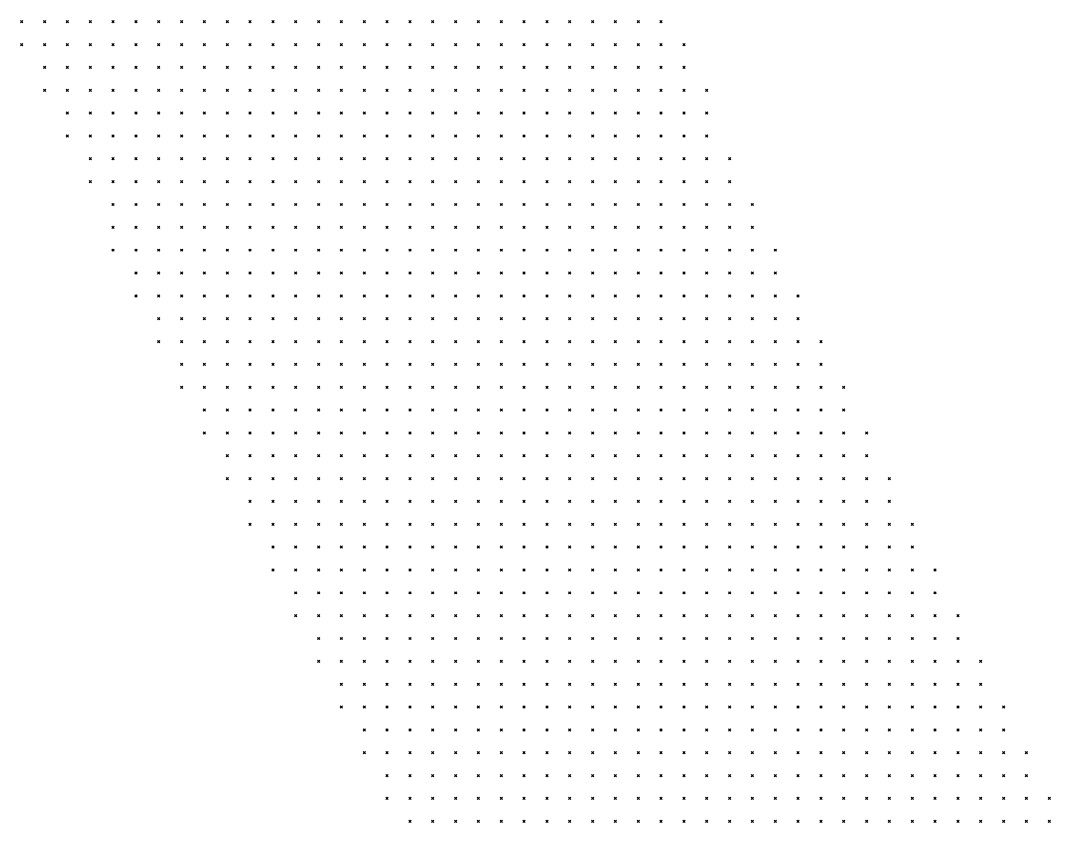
# Model space of a CAD drawing. Header units: metres. Extents: x 441556 to 446409, y 432338 to 461058.
# Drawn here: x 442391.8 to 442527, y 450609.3 to 450714.6 of the extents above; entities that cross this region are included whole.
import ezdxf

# ---------------------------------------------------------------- set-up
doc = ezdxf.new("R2010")
doc.units = ezdxf.units.M
doc.header["$MEASUREMENT"] = 0
doc.header["$PDMODE"] = 35
doc.header["$PDSIZE"] = 0.15
doc.layers.add('DTM-NOK-RevN_LIDAR_co_lidar', color=91, linetype='Continuous', lineweight=0)

msp = doc.modelspace()

# ---------------------------------------------------------------- linework, layer by layer
at = {"layer": 'DTM-NOK-RevN_LIDAR_co_lidar'}
for p in [(442391.915, 450714.429, 622.702), (442394.914, 450714.429, 619.537), (442397.913, 450714.429, 616.681), (442400.913, 450714.429, 613.603), (442403.912, 450714.429, 607.95), (442406.911, 450714.429, 605.072), (442409.911, 450714.429, 602.237), (442412.91, 450714.429, 599.654), (442415.909, 450714.429, 597.139), (442418.909, 450714.429, 594.591), (442421.908, 450714.429, 591.869), (442424.907, 450714.429, 589.478), (442427.907, 450714.429, 586.937), (442430.906, 450714.429, 584.79), (442433.905, 450714.429, 582.738), (442436.905, 450714.429, 580.401), (442439.904, 450714.429, 578.07), (442442.903, 450714.429, 575.789), (442445.903, 450714.429, 573.249), (442448.902, 450714.429, 570.805), (442451.901, 450714.429, 568.685), (442454.901, 450714.429, 566.06), (442457.9, 450714.429, 562.911), (442460.9, 450714.429, 559.566), (442463.899, 450714.429, 556.652), (442466.898, 450714.429, 554.314), (442469.898, 450714.429, 552.356), (442472.897, 450714.429, 550.239), (442475.896, 450714.429, 548.382), (442391.915, 450711.429, 622.995), (442394.914, 450711.429, 620.044), (442397.913, 450711.429, 617.266), (442400.913, 450711.429, 614.624), (442403.912, 450711.429, 609.951), (442406.911, 450711.429, 606.049), (442409.911, 450711.429, 603.22), (442412.91, 450711.429, 600.689), (442415.909, 450711.429, 597.896), (442418.909, 450711.429, 595.398), (442421.908, 450711.429, 592.743), (442424.907, 450711.429, 590.472), (442427.907, 450711.429, 588.121), (442430.906, 450711.429, 586.017), (442433.905, 450711.429, 583.973), (442436.905, 450711.429, 581.594), (442439.904, 450711.429, 579.106), (442442.903, 450711.429, 576.74), (442445.903, 450711.429, 574.351), (442448.902, 450711.429, 571.946), (442451.901, 450711.429, 569.585), (442454.901, 450711.429, 566.89), (442457.9, 450711.429, 563.704), (442460.9, 450711.429, 560.587), (442463.899, 450711.429, 557.766), (442466.898, 450711.429, 555.308), (442469.898, 450711.429, 553.353), (442472.897, 450711.429, 551.174), (442475.896, 450711.429, 549.266), (442478.896, 450711.429, 547.188), (442394.914, 450708.43, 619.612), (442397.913, 450708.43, 616.883), (442400.913, 450708.43, 614.106), (442403.912, 450708.43, 610.454), (442406.911, 450708.43, 607.078), (442409.911, 450708.43, 604.242), (442412.91, 450708.43, 601.616), (442415.909, 450708.43, 598.86), (442418.909, 450708.43, 596.092), (442421.908, 450708.43, 593.625), (442424.907, 450708.43, 591.389), (442427.907, 450708.43, 589.194), (442430.906, 450708.43, 586.994), (442433.905, 450708.43, 584.833), (442436.905, 450708.43, 582.429), (442439.904, 450708.43, 579.873), (442442.903, 450708.43, 577.448), (442445.903, 450708.43, 575.016), (442448.902, 450708.43, 572.385), (442451.901, 450708.43, 569.865), (442454.901, 450708.43, 567.405), (442457.9, 450708.43, 564.264), (442460.9, 450708.43, 561.535), (442463.899, 450708.43, 558.896), (442466.898, 450708.43, 556.701), (442469.898, 450708.43, 554.777), (442472.897, 450708.43, 552.227), (442475.896, 450708.43, 550.251), (442478.896, 450708.43, 548.462), (442394.914, 450705.431, 619.028), (442397.913, 450705.431, 616.254), (442400.913, 450705.431, 613.394), (442403.912, 450705.431, 610.3), (442406.911, 450705.431, 607.675), (442409.911, 450705.431, 605), (442412.91, 450705.431, 602.274), (442415.909, 450705.431, 599.599), (442418.909, 450705.431, 596.909), (442421.908, 450705.431, 594.407), (442424.907, 450705.431, 592.068), (442427.907, 450705.431, 589.957), (442430.906, 450705.431, 587.731), (442433.905, 450705.431, 585.473), (442436.905, 450705.431, 582.941), (442439.904, 450705.431, 580.369), (442442.903, 450705.431, 577.923), (442445.903, 450705.431, 575.233), (442448.902, 450705.431, 572.361), (442451.901, 450705.431, 569.88), (442454.901, 450705.431, 567.585), (442457.9, 450705.431, 564.688), (442460.9, 450705.431, 562.214), (442463.899, 450705.431, 560.112), (442466.898, 450705.431, 558.619), (442469.898, 450705.431, 556.794), (442472.897, 450705.431, 553.732), (442475.896, 450705.431, 551.712), (442478.896, 450705.431, 549.64), (442481.895, 450705.431, 547.538), (442397.913, 450702.431, 615.539), (442400.913, 450702.431, 612.896), (442403.912, 450702.431, 610.324), (442406.911, 450702.431, 607.791), (442409.911, 450702.431, 605.21), (442412.91, 450702.431, 602.607), (442415.909, 450702.431, 600.022), (442418.909, 450702.431, 597.493), (442421.908, 450702.431, 595.093), (442424.907, 450702.431, 592.566), (442427.907, 450702.431, 590.322), (442430.906, 450702.431, 588.04), (442433.905, 450702.431, 585.939), (442436.905, 450702.431, 583.436), (442439.904, 450702.431, 580.842), (442442.903, 450702.431, 578.249), (442445.903, 450702.431, 575.42), (442448.902, 450702.431, 572.734), (442451.901, 450702.431, 570.242), (442454.901, 450702.431, 567.873), (442457.9, 450702.431, 565.617), (442460.9, 450702.431, 563.563), (442463.899, 450702.431, 562.078), (442466.898, 450702.431, 560.709), (442469.898, 450702.431, 559.15), (442472.897, 450702.431, 556.027), (442475.896, 450702.431, 553.113), (442478.896, 450702.431, 550.781), (442481.895, 450702.431, 548.899), (442397.913, 450699.432, 614.894), (442400.913, 450699.432, 612.506), (442403.912, 450699.432, 610.128), (442406.911, 450699.432, 607.651), (442409.911, 450699.432, 605.282), (442412.91, 450699.432, 602.711), (442415.909, 450699.432, 600.367), (442418.909, 450699.432, 597.812), (442421.908, 450699.432, 595.487), (442424.907, 450699.432, 592.937), (442427.907, 450699.432, 590.517), (442430.906, 450699.432, 588.164), (442433.905, 450699.432, 586.328), (442436.905, 450699.432, 584.088), (442439.904, 450699.432, 581.614), (442442.903, 450699.432, 578.967), (442445.903, 450699.432, 576.14), (442448.902, 450699.432, 573.674), (442451.901, 450699.432, 571.235), (442454.901, 450699.432, 568.928), (442457.9, 450699.432, 567.168), (442460.9, 450699.432, 565.733), (442463.899, 450699.432, 564.547), (442466.898, 450699.432, 563.034), (442469.898, 450699.432, 561.4), (442472.897, 450699.432, 558.8), (442475.896, 450699.432, 554.89), (442478.896, 450699.432, 552.212), (442481.895, 450699.432, 550.242), (442400.913, 450696.433, 612.037), (442403.912, 450696.433, 609.629), (442406.911, 450696.433, 607.283), (442409.911, 450696.433, 605.197), (442412.91, 450696.433, 602.665), (442415.909, 450696.433, 600.279), (442418.909, 450696.433, 598.028), (442421.908, 450696.433, 595.559), (442424.907, 450696.433, 593.334), (442427.907, 450696.433, 591.063), (442430.906, 450696.433, 588.792), (442433.905, 450696.433, 587.038), (442436.905, 450696.433, 584.96), (442439.904, 450696.433, 582.687), (442442.903, 450696.433, 580.147), (442445.903, 450696.433, 577.38), (442448.902, 450696.433, 574.971), (442451.901, 450696.433, 572.726), (442454.901, 450696.433, 570.767), (442457.9, 450696.433, 568.998), (442460.9, 450696.433, 567.895), (442463.899, 450696.433, 566.88), (442466.898, 450696.433, 565.399), (442469.898, 450696.433, 563.482), (442472.897, 450696.433, 561.385), (442475.896, 450696.433, 558.274), (442478.896, 450696.433, 554.498), (442481.895, 450696.433, 551.368), (442484.894, 450696.433, 549.277), (442400.913, 450693.433, 611.424), (442403.912, 450693.433, 609.014), (442406.911, 450693.433, 606.813), (442409.911, 450693.433, 604.692), (442412.91, 450693.433, 602.319), (442415.909, 450693.433, 600.019), (442418.909, 450693.433, 598.077), (442421.908, 450693.433, 596.057), (442424.907, 450693.433, 594.096), (442427.907, 450693.433, 592.195), (442430.906, 450693.433, 589.915), (442433.905, 450693.433, 588.181), (442436.905, 450693.433, 586.364), (442439.904, 450693.433, 584.186), (442442.903, 450693.433, 581.595), (442445.903, 450693.433, 578.887), (442448.902, 450693.433, 576.564), (442451.901, 450693.433, 574.438), (442454.901, 450693.433, 572.698), (442457.9, 450693.433, 571.01), (442460.9, 450693.433, 569.933), (442463.899, 450693.433, 569.042), (442466.898, 450693.433, 567.344), (442469.898, 450693.433, 565.355), (442472.897, 450693.433, 563.385), (442475.896, 450693.433, 561.802), (442478.896, 450693.433, 557.73), (442481.895, 450693.433, 554.13), (442484.894, 450693.433, 550.986), (442403.912, 450690.434, 608.723), (442406.911, 450690.434, 606.698), (442409.911, 450690.434, 604.478), (442412.91, 450690.434, 602.326), (442415.909, 450690.434, 600.054), (442418.909, 450690.434, 598.238), (442421.908, 450690.434, 596.613), (442424.907, 450690.434, 594.867), (442427.907, 450690.434, 593.165), (442430.906, 450690.434, 591.09), (442433.905, 450690.434, 589.662), (442436.905, 450690.434, 588.166), (442439.904, 450690.434, 585.99), (442442.903, 450690.434, 583.314), (442445.903, 450690.434, 580.691), (442448.902, 450690.434, 578.434), (442451.901, 450690.434, 576.339), (442454.901, 450690.434, 574.63), (442457.9, 450690.434, 572.909), (442460.9, 450690.434, 571.523), (442463.899, 450690.434, 570.392), (442466.898, 450690.434, 568.736), (442469.898, 450690.434, 566.691), (442472.897, 450690.434, 564.85), (442475.896, 450690.434, 563.154), (442478.896, 450690.434, 560.111), (442481.895, 450690.434, 558.31), (442484.894, 450690.434, 554.554), (442487.894, 450690.434, 550.85), (442403.912, 450687.435, 608.845), (442406.911, 450687.435, 607.003), (442409.911, 450687.435, 604.873), (442412.91, 450687.435, 602.934), (442415.909, 450687.435, 600.556), (442418.909, 450687.435, 598.463), (442421.908, 450687.435, 596.763), (442424.907, 450687.435, 595.062), (442427.907, 450687.435, 593.57), (442430.906, 450687.435, 591.998), (442433.905, 450687.435, 590.734), (442436.905, 450687.435, 589.539), (442439.904, 450687.435, 587.932), (442442.903, 450687.435, 585.51), (442445.903, 450687.435, 582.865), (442448.902, 450687.435, 580.678), (442451.901, 450687.435, 578.615), (442454.901, 450687.435, 576.766), (442457.9, 450687.435, 574.813), (442460.9, 450687.435, 572.857), (442463.899, 450687.435, 570.976), (442466.898, 450687.435, 569.475), (442469.898, 450687.435, 567.453), (442472.897, 450687.435, 565.346), (442475.896, 450687.435, 563.192), (442478.896, 450687.435, 561.314), (442481.895, 450687.435, 559.124), (442484.894, 450687.435, 556.409), (442487.894, 450687.435, 553.551), (442403.912, 450684.435, 608.996), (442406.911, 450684.435, 607.205), (442409.911, 450684.435, 605.189), (442412.91, 450684.435, 603.265), (442415.909, 450684.435, 601.145), (442418.909, 450684.435, 599.03), (442421.908, 450684.435, 597.165), (442424.907, 450684.435, 595.312), (442427.907, 450684.435, 593.874), (442430.906, 450684.435, 592.594), (442433.905, 450684.435, 591.485), (442436.905, 450684.435, 590.453), (442439.904, 450684.435, 589.042), (442442.903, 450684.435, 586.916), (442445.903, 450684.435, 584.707), (442448.902, 450684.435, 582.892), (442451.901, 450684.435, 580.935), (442454.901, 450684.435, 578.663), (442457.9, 450684.435, 576.142), (442460.9, 450684.435, 573.975), (442463.899, 450684.435, 571.584), (442466.898, 450684.435, 569.91), (442469.898, 450684.435, 567.655), (442472.897, 450684.435, 565.454), (442475.896, 450684.435, 563.181), (442478.896, 450684.435, 561.153), (442481.895, 450684.435, 558.961), (442484.894, 450684.435, 556.231), (442487.894, 450684.435, 553.282), (442490.893, 450684.435, 550.51), (442406.911, 450681.436, 607.474), (442409.911, 450681.436, 605.68), (442412.91, 450681.436, 603.683), (442415.909, 450681.436, 601.687), (442418.909, 450681.436, 599.755), (442421.908, 450681.436, 598.074), (442424.907, 450681.436, 595.94), (442427.907, 450681.436, 594.38), (442430.906, 450681.436, 593.058), (442433.905, 450681.436, 591.945), (442436.905, 450681.436, 590.94), (442439.904, 450681.436, 589.708), (442442.903, 450681.436, 588.046), (442445.903, 450681.436, 586.036), (442448.902, 450681.436, 583.985), (442451.901, 450681.436, 581.89), (442454.901, 450681.436, 579.363), (442457.9, 450681.436, 576.625), (442460.9, 450681.436, 574.28), (442463.899, 450681.436, 571.998), (442466.898, 450681.436, 569.768), (442469.898, 450681.436, 567.45), (442472.897, 450681.436, 565.314), (442475.896, 450681.436, 563.138), (442478.896, 450681.436, 560.794), (442481.895, 450681.436, 558.309), (442484.894, 450681.436, 556.209), (442487.894, 450681.436, 553.327), (442490.893, 450681.436, 550.455), (442406.911, 450678.437, 607.698), (442409.911, 450678.437, 605.763), (442412.91, 450678.437, 604.136), (442415.909, 450678.437, 602.359), (442418.909, 450678.437, 600.529), (442421.908, 450678.437, 598.633), (442424.907, 450678.437, 596.841), (442427.907, 450678.437, 595.356), (442430.906, 450678.437, 593.86), (442433.905, 450678.437, 592.581), (442436.905, 450678.437, 591.569), (442439.904, 450678.437, 590.453), (442442.903, 450678.437, 588.974), (442445.903, 450678.437, 587.051), (442448.902, 450678.437, 584.75), (442451.901, 450678.437, 582.146), (442454.901, 450678.437, 579.281), (442457.9, 450678.437, 576.687), (442460.9, 450678.437, 574.415), (442463.899, 450678.437, 571.983), (442466.898, 450678.437, 569.973), (442469.898, 450678.437, 567.682), (442472.897, 450678.437, 565.068), (442475.896, 450678.437, 562.832), (442478.896, 450678.437, 560.405), (442481.895, 450678.437, 557.835), (442484.894, 450678.437, 555.847), (442487.894, 450678.437, 553.005), (442490.893, 450678.437, 550.215), (442493.892, 450678.437, 547.753), (442409.911, 450675.437, 606.356), (442412.91, 450675.437, 604.546), (442415.909, 450675.437, 602.802), (442418.909, 450675.437, 601.067), (442421.908, 450675.437, 599.486), (442424.907, 450675.437, 597.786), (442427.907, 450675.437, 596.247), (442430.906, 450675.437, 594.9), (442433.905, 450675.437, 593.52), (442436.905, 450675.437, 592.221), (442439.904, 450675.437, 591.128), (442442.903, 450675.437, 589.69), (442445.903, 450675.437, 587.495), (442448.902, 450675.437, 584.776), (442451.901, 450675.437, 581.942), (442454.901, 450675.437, 579.365), (442457.9, 450675.437, 576.868), (442460.9, 450675.437, 574.368), (442463.899, 450675.437, 571.959), (442466.898, 450675.437, 569.809), (442469.898, 450675.437, 567.597), (442472.897, 450675.437, 564.651), (442475.896, 450675.437, 562.331), (442478.896, 450675.437, 560.466), (442481.895, 450675.437, 557.524), (442484.894, 450675.437, 554.847), (442487.894, 450675.437, 552.229), (442490.893, 450675.437, 549.925), (442493.892, 450675.437, 547.247), (442409.911, 450672.438, 606.601), (442412.91, 450672.438, 605.353), (442415.909, 450672.438, 603.391), (442418.909, 450672.438, 601.794), (442421.908, 450672.438, 600.26), (442424.907, 450672.438, 598.787), (442427.907, 450672.438, 597.294), (442430.906, 450672.438, 595.941), (442433.905, 450672.438, 594.53), (442436.905, 450672.438, 592.962), (442439.904, 450672.438, 591.602), (442442.903, 450672.438, 590.019), (442445.903, 450672.438, 587.872), (442448.902, 450672.438, 585.125), (442451.901, 450672.438, 581.995), (442454.901, 450672.438, 579.618), (442457.9, 450672.438, 577.153), (442460.9, 450672.438, 574.549), (442463.899, 450672.438, 572.407), (442466.898, 450672.438, 569.556), (442469.898, 450672.438, 566.921), (442472.897, 450672.438, 564.963), (442475.896, 450672.438, 561.998), (442478.896, 450672.438, 559.389), (442481.895, 450672.438, 556.975), (442484.894, 450672.438, 554.082), (442487.894, 450672.438, 551.516), (442490.893, 450672.438, 548.905), (442493.892, 450672.438, 546.164), (442496.892, 450672.438, 543.848), (442412.91, 450669.439, 605.596), (442415.909, 450669.439, 604.271), (442418.909, 450669.439, 602.555), (442421.908, 450669.439, 600.834), (442424.907, 450669.439, 599.504), (442427.907, 450669.439, 598.115), (442430.906, 450669.439, 596.657), (442433.905, 450669.439, 595.228), (442436.905, 450669.439, 593.714), (442439.904, 450669.439, 592.233), (442442.903, 450669.439, 590.485), (442445.903, 450669.439, 588.027), (442448.902, 450669.439, 585.285), (442451.901, 450669.439, 582.654), (442454.901, 450669.439, 579.83), (442457.9, 450669.439, 577.155), (442460.9, 450669.439, 574.716), (442463.899, 450669.439, 572.199), (442466.898, 450669.439, 569.798), (442469.898, 450669.439, 567.255), (442472.897, 450669.439, 564.934), (442475.896, 450669.439, 562.257), (442478.896, 450669.439, 559.422), (442481.895, 450669.439, 556.827), (442484.894, 450669.439, 554.031), (442487.894, 450669.439, 551.213), (442490.893, 450669.439, 548.734), (442493.892, 450669.439, 546.441), (442496.892, 450669.439, 544.201), (442412.91, 450666.439, 605.909), (442415.909, 450666.439, 604.737), (442418.909, 450666.439, 603.313), (442421.908, 450666.439, 601.713), (442424.907, 450666.439, 600.22), (442427.907, 450666.439, 598.754), (442430.906, 450666.439, 597.432), (442433.905, 450666.439, 596.215), (442436.905, 450666.439, 594.784), (442439.904, 450666.439, 593.453), (442442.903, 450666.439, 591.458), (442445.903, 450666.439, 588.443), (442448.902, 450666.439, 585.502), (442451.901, 450666.439, 582.883), (442454.901, 450666.439, 580.272), (442457.9, 450666.439, 577.437), (442460.9, 450666.439, 574.651), (442463.899, 450666.439, 571.932), (442466.898, 450666.439, 569.604), (442469.898, 450666.439, 567.58), (442472.897, 450666.439, 564.895), (442475.896, 450666.439, 562.538), (442478.896, 450666.439, 560.138), (442481.895, 450666.439, 557.392), (442484.894, 450666.439, 554.52), (442487.894, 450666.439, 551.972), (442490.893, 450666.439, 549.752), (442493.892, 450666.439, 547.63), (442496.892, 450666.439, 545.381), (442499.891, 450666.439, 542.873), (442415.909, 450663.44, 605.174), (442418.909, 450663.44, 604.009), (442421.908, 450663.44, 602.373), (442424.907, 450663.44, 600.786), (442427.907, 450663.44, 599.338), (442430.906, 450663.44, 598.08), (442433.905, 450663.44, 596.783), (442436.905, 450663.44, 595.408), (442439.904, 450663.44, 594.032), (442442.903, 450663.44, 591.691), (442445.903, 450663.44, 588.53), (442448.902, 450663.44, 585.942), (442451.901, 450663.44, 583.66), (442454.901, 450663.44, 580.862), (442457.9, 450663.44, 577.69), (442460.9, 450663.44, 574.806), (442463.899, 450663.44, 572.654), (442466.898, 450663.44, 570.083), (442469.898, 450663.44, 568.067), (442472.897, 450663.44, 565.602), (442475.896, 450663.44, 563.231), (442478.896, 450663.44, 560.924), (442481.895, 450663.44, 558.514), (442484.894, 450663.44, 556.205), (442487.894, 450663.44, 553.693), (442490.893, 450663.44, 551.321), (442493.892, 450663.44, 549.048), (442496.892, 450663.44, 546.664), (442499.891, 450663.44, 544.238), (442415.909, 450660.441, 605.118), (442418.909, 450660.441, 604.206), (442421.908, 450660.441, 603.016), (442424.907, 450660.441, 601.664), (442427.907, 450660.441, 600.019), (442430.906, 450660.441, 598.691), (442433.905, 450660.441, 597.478), (442436.905, 450660.441, 596.134), (442439.904, 450660.441, 594.299), (442442.903, 450660.441, 591.634), (442445.903, 450660.441, 588.723), (442448.902, 450660.441, 586.364), (442451.901, 450660.441, 584.236), (442454.901, 450660.441, 581.559), (442457.9, 450660.441, 578.429), (442460.9, 450660.441, 575.779), (442463.899, 450660.441, 573.655), (442466.898, 450660.441, 571.405), (442469.898, 450660.441, 569.171), (442472.897, 450660.441, 566.678), (442475.896, 450660.441, 564.414), (442478.896, 450660.441, 561.912), (442481.895, 450660.441, 559.768), (442484.894, 450660.441, 557.69), (442487.894, 450660.441, 555.351), (442490.893, 450660.441, 553.093), (442493.892, 450660.441, 550.765), (442496.892, 450660.441, 548.234), (442499.891, 450660.441, 545.811), (442502.89, 450660.441, 543.597), (442418.909, 450657.441, 604.078), (442421.908, 450657.441, 603.172), (442424.907, 450657.441, 602.088), (442427.907, 450657.441, 600.757), (442430.906, 450657.441, 599.437), (442433.905, 450657.441, 598.033), (442436.905, 450657.441, 596.64), (442439.904, 450657.441, 594.585), (442442.903, 450657.441, 591.775), (442445.903, 450657.441, 589.145), (442448.902, 450657.441, 586.899), (442451.901, 450657.441, 584.699), (442454.901, 450657.441, 582.545), (442457.9, 450657.441, 580.021), (442460.9, 450657.441, 577.127), (442463.899, 450657.441, 574.461), (442466.898, 450657.441, 572.755), (442469.898, 450657.441, 570.78), (442472.897, 450657.441, 568.477), (442475.896, 450657.441, 566.357), (442478.896, 450657.441, 564.058), (442481.895, 450657.441, 561.682), (442484.894, 450657.441, 559.202), (442487.894, 450657.441, 556.948), (442490.893, 450657.441, 554.848), (442493.892, 450657.441, 552.326), (442496.892, 450657.441, 549.751), (442499.891, 450657.441, 547.306), (442502.89, 450657.441, 545.039), (442418.909, 450654.442, 603.887), (442421.908, 450654.442, 603.106), (442424.907, 450654.442, 602.299), (442427.907, 450654.442, 601.249), (442430.906, 450654.442, 600.036), (442433.905, 450654.442, 598.667), (442436.905, 450654.442, 597.091), (442439.904, 450654.442, 594.899), (442442.903, 450654.442, 592.2), (442445.903, 450654.442, 589.808), (442448.902, 450654.442, 587.677), (442451.901, 450654.442, 585.392), (442454.901, 450654.442, 583.384), (442457.9, 450654.442, 581.018), (442460.9, 450654.442, 577.939), (442463.899, 450654.442, 575.366), (442466.898, 450654.442, 573.731), (442469.898, 450654.442, 571.877), (442472.897, 450654.442, 569.829), (442475.896, 450654.442, 567.94), (442478.896, 450654.442, 565.875), (442481.895, 450654.442, 563.677), (442484.894, 450654.442, 561.02), (442487.894, 450654.442, 558.078), (442490.893, 450654.442, 555.927), (442493.892, 450654.442, 553.617), (442496.892, 450654.442, 551.345), (442499.891, 450654.442, 549.057), (442502.89, 450654.442, 546.723), (442505.89, 450654.442, 544.325), (442421.908, 450651.442, 602.928), (442424.907, 450651.442, 602.409), (442427.907, 450651.442, 601.617), (442430.906, 450651.442, 600.402), (442433.905, 450651.442, 599.042), (442436.905, 450651.442, 597.296), (442439.904, 450651.442, 595.108), (442442.903, 450651.442, 592.757), (442445.903, 450651.442, 590.677), (442448.902, 450651.442, 588.723), (442451.901, 450651.442, 586.348), (442454.901, 450651.442, 584.025), (442457.9, 450651.442, 581.817), (442460.9, 450651.442, 579.007), (442463.899, 450651.442, 576.621), (442466.898, 450651.442, 574.888), (442469.898, 450651.442, 573.028), (442472.897, 450651.442, 571.077), (442475.896, 450651.442, 569.125), (442478.896, 450651.442, 567.284), (442481.895, 450651.442, 565.507), (442484.894, 450651.442, 562.824), (442487.894, 450651.442, 559.78), (442490.893, 450651.442, 557.373), (442493.892, 450651.442, 555.089), (442496.892, 450651.442, 553.058), (442499.891, 450651.442, 551.019), (442502.89, 450651.442, 548.675), (442505.89, 450651.442, 545.998), (442421.908, 450648.443, 602.868), (442424.907, 450648.443, 602.482), (442427.907, 450648.443, 601.923), (442430.906, 450648.443, 600.712), (442433.905, 450648.443, 599.33), (442436.905, 450648.443, 597.748), (442439.904, 450648.443, 595.745), (442442.903, 450648.443, 593.533), (442445.903, 450648.443, 591.574), (442448.902, 450648.443, 589.693), (442451.901, 450648.443, 587.345), (442454.901, 450648.443, 584.932), (442457.9, 450648.443, 582.667), (442460.9, 450648.443, 580.188), (442463.899, 450648.443, 578.013), (442466.898, 450648.443, 576.031), (442469.898, 450648.443, 574.183), (442472.897, 450648.443, 572.158), (442475.896, 450648.443, 570.261), (442478.896, 450648.443, 568.528), (442481.895, 450648.443, 566.503), (442484.894, 450648.443, 563.967), (442487.894, 450648.443, 561.493), (442490.893, 450648.443, 559.03), (442493.892, 450648.443, 556.829), (442496.892, 450648.443, 554.851), (442499.891, 450648.443, 552.676), (442502.89, 450648.443, 550.173), (442505.89, 450648.443, 547.484), (442508.889, 450648.443, 544.949), (442424.907, 450645.444, 602.466), (442427.907, 450645.444, 601.961), (442430.906, 450645.444, 600.903), (442433.905, 450645.444, 599.632), (442436.905, 450645.444, 598.266), (442439.904, 450645.444, 596.566), (442442.903, 450645.444, 594.543), (442445.903, 450645.444, 592.478), (442448.902, 450645.444, 590.41), (442451.901, 450645.444, 588.235), (442454.901, 450645.444, 586.089), (442457.9, 450645.444, 583.746), (442460.9, 450645.444, 581.089), (442463.899, 450645.444, 579.052), (442466.898, 450645.444, 576.962), (442469.898, 450645.444, 575.264), (442472.897, 450645.444, 573.228), (442475.896, 450645.444, 571.375), (442478.896, 450645.444, 569.662), (442481.895, 450645.444, 567.429), (442484.894, 450645.444, 565.204), (442487.894, 450645.444, 563.23), (442490.893, 450645.444, 560.698), (442493.892, 450645.444, 558.451), (442496.892, 450645.444, 556.302), (442499.891, 450645.444, 553.875), (442502.89, 450645.444, 551.202), (442505.89, 450645.444, 548.535), (442508.889, 450645.444, 546.091), (442424.907, 450642.444, 602.452), (442427.907, 450642.444, 601.906), (442430.906, 450642.444, 601.008), (442433.905, 450642.444, 599.851), (442436.905, 450642.444, 598.636), (442439.904, 450642.444, 597.195), (442442.903, 450642.444, 595.437), (442445.903, 450642.444, 593.367), (442448.902, 450642.444, 591.104), (442451.901, 450642.444, 589.081), (442454.901, 450642.444, 587.227), (442457.9, 450642.444, 584.982), (442460.9, 450642.444, 582.558), (442463.899, 450642.444, 580.451), (442466.898, 450642.444, 577.942), (442469.898, 450642.444, 576.437), (442472.897, 450642.444, 574.585), (442475.896, 450642.444, 572.472), (442478.896, 450642.444, 570.625), (442481.895, 450642.444, 568.614), (442484.894, 450642.444, 566.44), (442487.894, 450642.444, 564.666), (442490.893, 450642.444, 562.517), (442493.892, 450642.444, 560.174), (442496.892, 450642.444, 557.779), (442499.891, 450642.444, 555.1), (442502.89, 450642.444, 552.312), (442505.89, 450642.444, 549.682), (442508.889, 450642.444, 547.235), (442511.888, 450642.444, 544.845), (442427.907, 450639.445, 601.843), (442430.906, 450639.445, 601.06), (442433.905, 450639.445, 600.021), (442436.905, 450639.445, 598.939), (442439.904, 450639.445, 597.564), (442442.903, 450639.445, 595.874), (442445.903, 450639.445, 593.987), (442448.902, 450639.445, 591.857), (442451.901, 450639.445, 589.832), (442454.901, 450639.445, 588.062), (442457.9, 450639.445, 586.096), (442460.9, 450639.445, 583.947), (442463.899, 450639.445, 581.967), (442466.898, 450639.445, 579.759), (442469.898, 450639.445, 577.766), (442472.897, 450639.445, 576.072), (442475.896, 450639.445, 573.884), (442478.896, 450639.445, 571.785), (442481.895, 450639.445, 569.866), (442484.894, 450639.445, 567.796), (442487.894, 450639.445, 565.994), (442490.893, 450639.445, 564.109), (442493.892, 450639.445, 561.626), (442496.892, 450639.445, 559.177), (442499.891, 450639.445, 556.476), (442502.89, 450639.445, 553.704), (442505.89, 450639.445, 551.046), (442508.889, 450639.445, 548.54), (442511.888, 450639.445, 546.166), (442427.907, 450636.446, 601.748), (442430.906, 450636.446, 601.07), (442433.905, 450636.446, 600.158), (442436.905, 450636.446, 599.096), (442439.904, 450636.446, 597.738), (442442.903, 450636.446, 596.07), (442445.903, 450636.446, 594.295), (442448.902, 450636.446, 592.406), (442451.901, 450636.446, 590.398), (442454.901, 450636.446, 588.57), (442457.9, 450636.446, 586.837), (442460.9, 450636.446, 584.867), (442463.899, 450636.446, 582.933), (442466.898, 450636.446, 581.252), (442469.898, 450636.446, 578.892), (442472.897, 450636.446, 577.271), (442475.896, 450636.446, 575.369), (442478.896, 450636.446, 573.163), (442481.895, 450636.446, 570.902), (442484.894, 450636.446, 569.1), (442487.894, 450636.446, 567.141), (442490.893, 450636.446, 565), (442493.892, 450636.446, 562.538), (442496.892, 450636.446, 560.168), (442499.891, 450636.446, 557.653), (442502.89, 450636.446, 555.061), (442505.89, 450636.446, 552.371), (442508.889, 450636.446, 549.734), (442511.888, 450636.446, 547.305), (442514.888, 450636.446, 544.881), (442430.906, 450633.446, 600.967), (442433.905, 450633.446, 600.122), (442436.905, 450633.446, 599.09), (442439.904, 450633.446, 597.882), (442442.903, 450633.446, 596.31), (442445.903, 450633.446, 594.501), (442448.902, 450633.446, 592.694), (442451.901, 450633.446, 590.831), (442454.901, 450633.446, 589.046), (442457.9, 450633.446, 587.313), (442460.9, 450633.446, 585.753), (442463.899, 450633.446, 583.693), (442466.898, 450633.446, 581.779), (442469.898, 450633.446, 579.727), (442472.897, 450633.446, 578.042), (442475.896, 450633.446, 576.076), (442478.896, 450633.446, 574.08), (442481.895, 450633.446, 571.551), (442484.894, 450633.446, 569.59), (442487.894, 450633.446, 567.45), (442490.893, 450633.446, 565.26), (442493.892, 450633.446, 563.14), (442496.892, 450633.446, 560.919), (442499.891, 450633.446, 558.479), (442502.89, 450633.446, 555.971), (442505.89, 450633.446, 553.35), (442508.889, 450633.446, 550.603), (442511.888, 450633.446, 547.968), (442514.888, 450633.446, 545.461), (442430.906, 450630.447, 600.632), (442433.905, 450630.447, 599.879), (442436.905, 450630.447, 599.042), (442439.904, 450630.447, 597.968), (442442.903, 450630.447, 596.422), (442445.903, 450630.447, 594.636), (442448.902, 450630.447, 592.894), (442451.901, 450630.447, 591.148), (442454.901, 450630.447, 589.45), (442457.9, 450630.447, 587.716), (442460.9, 450630.447, 586.117), (442463.899, 450630.447, 584.239), (442466.898, 450630.447, 582.413), (442469.898, 450630.447, 580.37), (442472.897, 450630.447, 578.45), (442475.896, 450630.447, 576.1), (442478.896, 450630.447, 574.24), (442481.895, 450630.447, 571.859), (442484.894, 450630.447, 569.582), (442487.894, 450630.447, 567.354), (442490.893, 450630.447, 565.293), (442493.892, 450630.447, 563.221), (442496.892, 450630.447, 561.025), (442499.891, 450630.447, 558.569), (442502.89, 450630.447, 556.108), (442505.89, 450630.447, 553.608), (442508.889, 450630.447, 550.953), (442511.888, 450630.447, 548.261), (442514.888, 450630.447, 545.644), (442517.887, 450630.447, 543.2), (442433.905, 450627.448, 599.502), (442436.905, 450627.448, 598.845), (442439.904, 450627.448, 597.807), (442442.903, 450627.448, 596.311), (442445.903, 450627.448, 594.64), (442448.902, 450627.448, 592.94), (442451.901, 450627.448, 591.229), (442454.901, 450627.448, 589.488), (442457.9, 450627.448, 587.901), (442460.9, 450627.448, 586.197), (442463.899, 450627.448, 584.326), (442466.898, 450627.448, 582.54), (442469.898, 450627.448, 580.592), (442472.897, 450627.448, 578.459), (442475.896, 450627.448, 576.186), (442478.896, 450627.448, 573.991), (442481.895, 450627.448, 571.665), (442484.894, 450627.448, 569.488), (442487.894, 450627.448, 567.289), (442490.893, 450627.448, 565.2), (442493.892, 450627.448, 562.802), (442496.892, 450627.448, 560.299), (442499.891, 450627.448, 557.8), (442502.89, 450627.448, 555.493), (442505.89, 450627.448, 553.197), (442508.889, 450627.448, 550.749), (442511.888, 450627.448, 548.116), (442514.888, 450627.448, 545.457), (442517.887, 450627.448, 543.092), (442433.905, 450624.448, 598.888), (442436.905, 450624.448, 598.3), (442439.904, 450624.448, 597.393), (442442.903, 450624.448, 596.036), (442445.903, 450624.448, 594.436), (442448.902, 450624.448, 592.71), (442451.901, 450624.448, 590.97), (442454.901, 450624.448, 589.308), (442457.9, 450624.448, 587.852), (442460.9, 450624.448, 586.231), (442463.899, 450624.448, 584.387), (442466.898, 450624.448, 582.561), (442469.898, 450624.448, 580.731), (442472.897, 450624.448, 578.355), (442475.896, 450624.448, 576.308), (442478.896, 450624.448, 573.591), (442481.895, 450624.448, 571.194), (442484.894, 450624.448, 569.023), (442487.894, 450624.448, 566.697), (442490.893, 450624.448, 564.501), (442493.892, 450624.448, 562.041), (442496.892, 450624.448, 559.656), (442499.891, 450624.448, 557.238), (442502.89, 450624.448, 554.691), (442505.89, 450624.448, 552.14), (442508.889, 450624.448, 549.802), (442511.888, 450624.448, 547.383), (442514.888, 450624.448, 544.783), (442517.887, 450624.448, 542.453), (442520.886, 450624.448, 540.047), (442436.905, 450621.449, 597.277), (442439.904, 450621.449, 596.511), (442442.903, 450621.449, 595.336), (442445.903, 450621.449, 593.774), (442448.902, 450621.449, 592.115), (442451.901, 450621.449, 590.432), (442454.901, 450621.449, 588.888), (442457.9, 450621.449, 587.392), (442460.9, 450621.449, 585.967), (442463.899, 450621.449, 584.373), (442466.898, 450621.449, 582.624), (442469.898, 450621.449, 580.598), (442472.897, 450621.449, 578.559), (442475.896, 450621.449, 576.396), (442478.896, 450621.449, 573.049), (442481.895, 450621.449, 570.585), (442484.894, 450621.449, 568.224), (442487.894, 450621.449, 565.674), (442490.893, 450621.449, 563.381), (442493.892, 450621.449, 560.988), (442496.892, 450621.449, 558.868), (442499.891, 450621.449, 556.629), (442502.89, 450621.449, 553.993), (442505.89, 450621.449, 551.042), (442508.889, 450621.449, 548.657), (442511.888, 450621.449, 546.707), (442514.888, 450621.449, 544.137), (442517.887, 450621.449, 541.387), (442520.886, 450621.449, 538.926), (442436.905, 450618.45, 595.924), (442439.904, 450618.45, 595.231), (442442.903, 450618.45, 594.205), (442445.903, 450618.45, 592.721), (442448.902, 450618.45, 591.133), (442451.901, 450618.45, 589.686), (442454.901, 450618.45, 588.318), (442457.9, 450618.45, 586.995), (442460.9, 450618.45, 585.622), (442463.899, 450618.45, 584.065), (442466.898, 450618.45, 582.282), (442469.898, 450618.45, 580.407), (442472.897, 450618.45, 578.2), (442475.896, 450618.45, 575.319), (442478.896, 450618.45, 572.909), (442481.895, 450618.45, 569.981), (442484.894, 450618.45, 567.296), (442487.894, 450618.45, 565.032), (442490.893, 450618.45, 562.659), (442493.892, 450618.45, 560.305), (442496.892, 450618.45, 558.157), (442499.891, 450618.45, 556.197), (442502.89, 450618.45, 553.652), (442505.89, 450618.45, 550.743), (442508.889, 450618.45, 547.955), (442511.888, 450618.45, 545.448), (442514.888, 450618.45, 543.131), (442517.887, 450618.45, 540.504), (442520.886, 450618.45, 538.045), (442523.886, 450618.45, 535.804), (442439.904, 450615.45, 593.604), (442442.903, 450615.45, 592.596), (442445.903, 450615.45, 591.208), (442448.902, 450615.45, 589.82), (442451.901, 450615.45, 588.629), (442454.901, 450615.45, 587.466), (442457.9, 450615.45, 586.394), (442460.9, 450615.45, 584.985), (442463.899, 450615.45, 583.508), (442466.898, 450615.45, 581.992), (442469.898, 450615.45, 580.054), (442472.897, 450615.45, 577.412), (442475.896, 450615.45, 574.756), (442478.896, 450615.45, 572.358), (442481.895, 450615.45, 569.757), (442484.894, 450615.45, 566.765), (442487.894, 450615.45, 564.64), (442490.893, 450615.45, 562.197), (442493.892, 450615.45, 559.665), (442496.892, 450615.45, 557.293), (442499.891, 450615.45, 555.167), (442502.89, 450615.45, 552.956), (442505.89, 450615.45, 550.193), (442508.889, 450615.45, 547.212), (442511.888, 450615.45, 544.606), (442514.888, 450615.45, 542.168), (442517.887, 450615.45, 539.468), (442520.886, 450615.45, 536.78), (442523.886, 450615.45, 534.452), (442439.904, 450612.451, 591.774), (442442.903, 450612.451, 590.794), (442445.903, 450612.451, 589.657), (442448.902, 450612.451, 588.521), (442451.901, 450612.451, 587.584), (442454.901, 450612.451, 586.535), (442457.9, 450612.451, 585.508), (442460.9, 450612.451, 584.198), (442463.899, 450612.451, 582.783), (442466.898, 450612.451, 581.128), (442469.898, 450612.451, 579.385), (442472.897, 450612.451, 577.118), (442475.896, 450612.451, 574.352), (442478.896, 450612.451, 571.712), (442481.895, 450612.451, 569.545), (442484.894, 450612.451, 566.872), (442487.894, 450612.451, 564.313), (442490.893, 450612.451, 561.743), (442493.892, 450612.451, 559.14), (442496.892, 450612.451, 556.792), (442499.891, 450612.451, 554.823), (442502.89, 450612.451, 552.486), (442505.89, 450612.451, 549.184), (442508.889, 450612.451, 545.875), (442511.888, 450612.451, 543.455), (442514.888, 450612.451, 541.253), (442517.887, 450612.451, 538.551), (442520.886, 450612.451, 535.569), (442523.886, 450612.451, 532.84), (442526.885, 450612.451, 530.801), (442442.903, 450609.452, 589.252), (442445.903, 450609.452, 588.104), (442448.902, 450609.452, 587.163), (442451.901, 450609.452, 586.346), (442454.901, 450609.452, 585.387), (442457.9, 450609.452, 584.223), (442460.9, 450609.452, 582.963), (442463.899, 450609.452, 581.645), (442466.898, 450609.452, 580.008), (442469.898, 450609.452, 578.396), (442472.897, 450609.452, 576.306), (442475.896, 450609.452, 574.253), (442478.896, 450609.452, 571.606), (442481.895, 450609.452, 568.836), (442484.894, 450609.452, 566.27), (442487.894, 450609.452, 563.45), (442490.893, 450609.452, 560.794), (442493.892, 450609.452, 558.42), (442496.892, 450609.452, 556.341), (442499.891, 450609.452, 554.365), (442502.89, 450609.452, 551.909), (442505.89, 450609.452, 548.485), (442508.889, 450609.452, 545.139), (442511.888, 450609.452, 542.492), (442514.888, 450609.452, 540.012), (442517.887, 450609.452, 537.611), (442520.886, 450609.452, 534.886), (442523.886, 450609.452, 532.346), (442526.885, 450609.452, 529.557)]:
    msp.add_point(p, dxfattribs=at)

doc.saveas('drawing.dxf')
